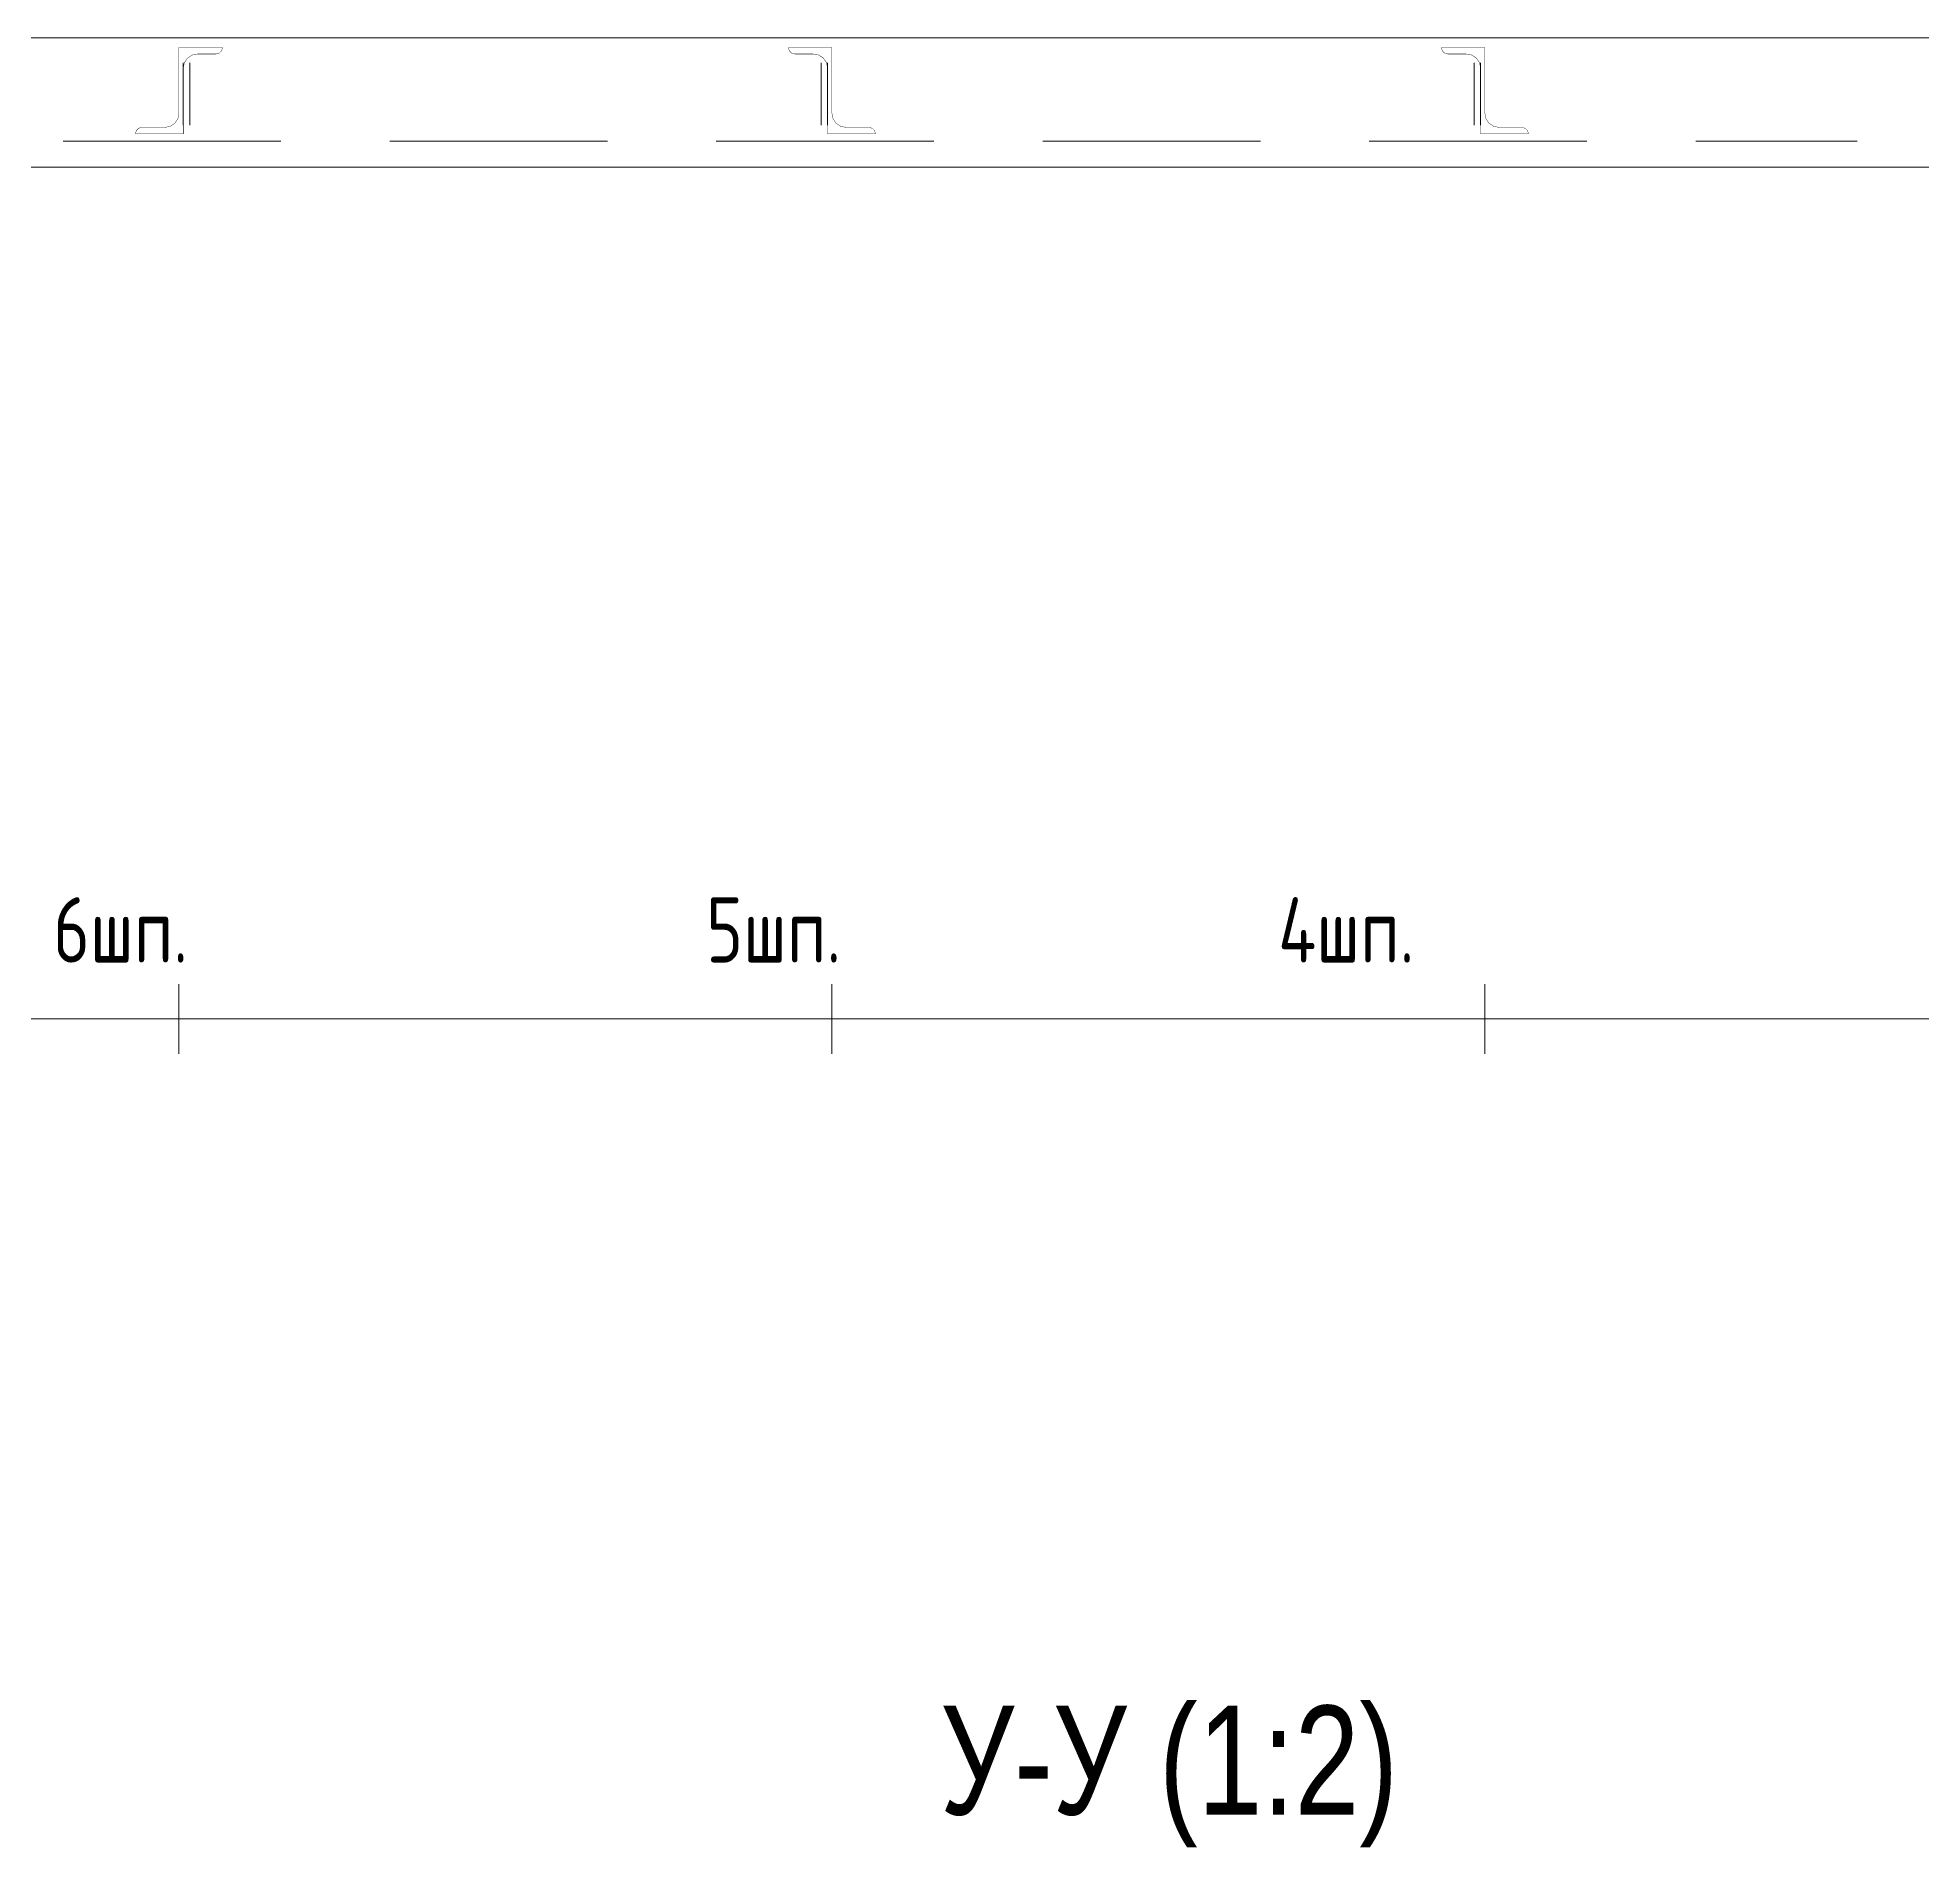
# Model space of a CAD drawing. Header units: millimetres. Extents: x 42007 to 66124, y -556 to 6894.
# Drawn here: x 50636 to 51502, y 2423 to 3255 of the extents above; entities that cross this region are included whole.
import ezdxf

# ---------------------------------------------------------------- set-up
doc = ezdxf.new("R2010")
doc.units = ezdxf.units.MM
for name, pattern in [('K5LT32769', [0]), ('K5LT32770', [0]), ('K5LT32782', [150, 100, -50]), ('K5LT32786', [25.318241, 20.818241, -1.5, 1.5, -1.5])]:
    doc.linetypes.add(name, pattern=pattern)
doc.styles.add('KTEXTSTYLE', font='GOST_AU.SHX', dxfattribs={"width": 0.96, "height": 5})
doc.styles.add('style5', font='arial.ttf', dxfattribs={"height": 3})

msp = doc.modelspace()

# ---------------------------------------------------------------- linework, layer by layer
at = {"color": 7, "linetype": 'K5LT32769', "lineweight": 18}
for p, q in [((48552.52, 3254.547), (51651.004, 3254.547)), ((48552.52, 3195.065), (51651.004, 3195.065)), ((50701.004, 2787.706), (50701.004, 2819.706)), ((51001.004, 2787.706), (51001.004, 2819.706)), ((51301.004, 2787.706), (51301.004, 2819.706))]:
    msp.add_line(p, q, dxfattribs=at)
at = {"color": 7, "linetype": 'K5LT32782', "lineweight": 18}
for p, q in [((50703.004, 3214.323), (50703.004, 3243.07)), ((50706.004, 3214.323), (50706.004, 3243.07)), ((50996.004, 3214.323), (50996.004, 3243.07)), ((50999.004, 3214.323), (50999.004, 3243.07)), ((51296.004, 3214.323), (51296.004, 3243.07)), ((51299.004, 3214.323), (51299.004, 3243.07)), ((48397.867, 3207.065), (51471.941, 3207.065))]:
    msp.add_line(p, q, dxfattribs=at)
at = {"color": 7, "linetype": 'K5LT32770', "lineweight": 18}
msp.add_line((45977.521, 2803.706), (52439.59, 2803.706), dxfattribs=at)
at = {"color": 7, "linetype": 'K5LT32786', "const_width": 0.18}
for points in [[(50701.004, 3250.018), (50701.004, 3219.785), (50700.51, 3217.32), (50699.099, 3215.229), (50696.992, 3213.833), (50694.504, 3213.342), (50684.004, 3213.342), (50682.504, 3212.944), (50681.406, 3211.855), (50681.004, 3210.368), (50703.004, 3210.368), (50703.004, 3240.601), (50703.498, 3243.067), (50704.908, 3245.157), (50707.015, 3246.553), (50709.504, 3247.044), (50718.004, 3247.044), (50719.504, 3247.442), (50720.601, 3248.531), (50721.004, 3250.018), (50701.004, 3250.018)], [(51001.004, 3250.018), (51001.004, 3219.785), (51001.498, 3217.32), (51002.908, 3215.229), (51005.015, 3213.833), (51007.504, 3213.342), (51018.004, 3213.342), (51019.504, 3212.944), (51020.601, 3211.855), (51021.004, 3210.368), (50999.004, 3210.368), (50999.004, 3240.601), (50998.51, 3243.067), (50997.099, 3245.157), (50994.992, 3246.553), (50992.504, 3247.044), (50984.004, 3247.044), (50982.504, 3247.442), (50981.406, 3248.531), (50981.004, 3250.018), (51001.004, 3250.018)], [(51301.004, 3250.018), (51301.004, 3219.785), (51301.498, 3217.32), (51302.908, 3215.229), (51305.015, 3213.833), (51307.504, 3213.342), (51318.004, 3213.342), (51319.504, 3212.944), (51320.601, 3211.855), (51321.004, 3210.368), (51299.004, 3210.368), (51299.004, 3240.601), (51298.51, 3243.067), (51297.099, 3245.157), (51294.992, 3246.553), (51292.504, 3247.044), (51284.004, 3247.044), (51282.504, 3247.442), (51281.406, 3248.531), (51281.004, 3250.018), (51301.004, 3250.018)]]:
    msp.add_lwpolyline(points, dxfattribs=at)

# ---------------------------------------------------------------- texts
at = {"color": 7, "attachment_point": 1}
for s, insert, char_height, style in [('{\\H12x;\\W0.965;6шп.}', (50643.204, 2859.631), 2.5, 'KTEXTSTYLE'), ('{\\H12x;\\W0.965;5шп.}', (50943.204, 2859.631), 2.5, 'KTEXTSTYLE'), ('{\\H12x;\\W0.965;4шп.}', (51205.983, 2859.631), 2.5, 'KTEXTSTYLE'), ('\\H3.5;\\W0.965;\\Q15;\\Q0;\\W0.765;\\H50.00;У-У (1:2)', (51050.721, 2488.193), 2.4, 'style5')]:
    msp.add_mtext(s, dxfattribs=dict(at, insert=insert, char_height=char_height, style=style))

doc.saveas('drawing.dxf')
